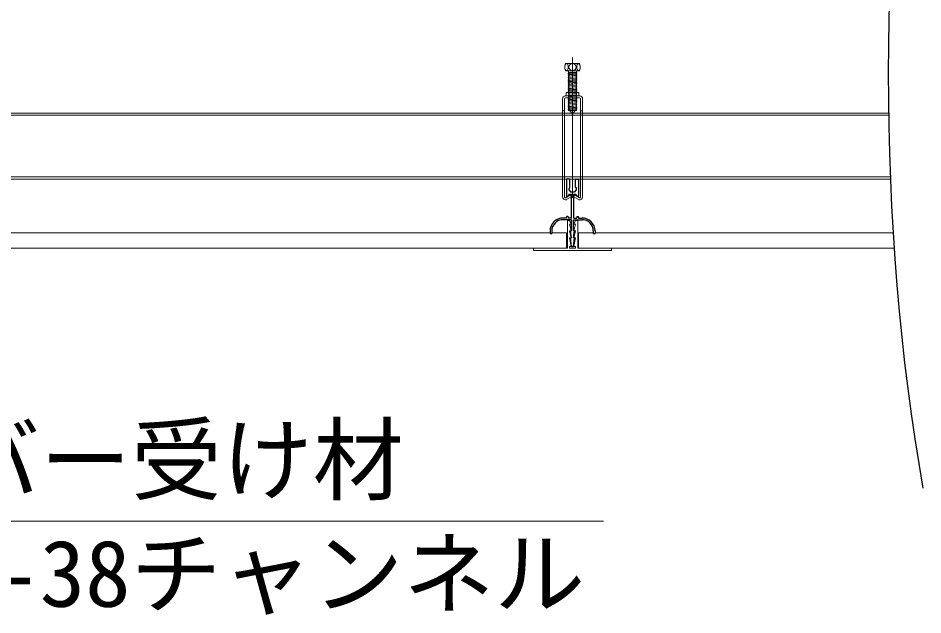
# Model space of a CAD drawing. Units: millimetres on the paper, with parts at other scales. Extents: x -195 to 195, y -135 to 132.
# Drawn here: x 136.12 to 153.54, y 88.77 to 100.25 of the extents above; entities that cross this region are included whole.
import ezdxf
from ezdxf.enums import TextEntityAlignment as Align

# ---------------------------------------------------------------- set-up
doc = ezdxf.new("R2010")
doc.units = ezdxf.units.MM
doc.linetypes.add('CHAIN1', pattern=[8, 5, -1, 1, -1])
doc.linetypes.add('DASHED1', pattern=[1.8, 1.2, -0.6])
for name, color, linetype, lineweight in [('6-0_中心線', 4, 'CHAIN1', 9), ('6-2_野縁受け', 3, 'Continuous', 18), ('6-3_野縁', 2, 'Continuous', 25), ('6-6_文字', 7, 'Continuous', 18), ('6-A_クリップ', 7, 'Continuous', 18), ('6-C_ビス・アンカーボルト・強調図形', 2, 'Continuous', 25), ('6-D_パネル', 4, 'Continuous', 9)]:
    doc.layers.add(name, color=color, linetype=linetype, lineweight=lineweight)
doc.styles.add('ＭＳ ゴシック', font='')
doc.styles.get('ＭＳ ゴシック').set_extended_font_data('MS Gothic')

msp = doc.modelspace()

# ---------------------------------------------------------------- linework, layer by layer
at = {"layer": '6-0_中心線'}
msp.add_line((146.794, 96.794), (146.794, 99.493), dxfattribs=at)
at = {"layer": '6-2_野縁受け'}
for p, q in [((152.877, 98.421), (120.116, 98.421)), ((152.877, 98.381), (120.116, 98.381)), ((152.91, 97.194), (120.116, 97.194)), ((152.912, 97.154), (120.116, 97.154)), ((146.694, 95.821), (146.694, 96.354)), ((146.694, 96.354), (146.737, 96.354)), ((146.851, 96.354), (146.894, 96.354)), ((146.894, 95.821), (146.894, 96.354)), ((146.044, 95.821), (146.694, 95.821)), ((146.044, 95.821), (146.044, 95.781)), ((146.044, 95.781), (147.544, 95.781)), ((146.894, 95.821), (147.544, 95.821)), ((147.544, 95.821), (147.544, 95.781))]:
    msp.add_line(p, q, dxfattribs=at)
for points in [[(146.769, 95.854), (146.737, 96.021), (146.769, 96.021), (146.737, 96.154), (146.769, 96.154), (146.737, 96.288), (146.769, 96.288), (146.737, 96.354)], [(146.819, 95.854), (146.851, 96.021), (146.819, 96.021), (146.851, 96.154), (146.819, 96.154), (146.851, 96.288), (146.819, 96.288), (146.851, 96.354)], [(146.769, 95.854), (146.737, 95.854), (146.737, 95.821), (146.794, 95.821)], [(146.819, 95.854), (146.851, 95.854), (146.851, 95.821), (146.794, 95.821)]]:
    msp.add_lwpolyline(points, dxfattribs=at)
at = {"layer": '6-3_野縁'}
for p, q in [((146.677, 97.144), (146.677, 96.831)), ((146.73, 97.154), (146.687, 97.154)), ((146.737, 97.151), (146.742, 97.146)), ((146.742, 97.137), (146.737, 97.132)), ((146.737, 97.127), (146.742, 97.121)), ((146.742, 97.112), (146.737, 97.107)), ((146.737, 97.102), (146.742, 97.096)), ((146.742, 97.087), (146.737, 97.082)), ((146.737, 97.077), (146.742, 97.071)), ((146.742, 97.062), (146.737, 97.057)), ((146.737, 97.052), (146.742, 97.046)), ((146.742, 97.037), (146.737, 97.032)), ((146.737, 97.027), (146.742, 97.021)), ((146.742, 97.012), (146.737, 97.007)), ((146.737, 97.002), (146.742, 96.996)), ((146.853, 96.991), (146.845, 97)), ((146.851, 97.139), (146.846, 97.134)), ((146.846, 97.125), (146.851, 97.119)), ((146.851, 97.114), (146.846, 97.109)), ((146.846, 97.1), (146.851, 97.094)), ((146.851, 97.089), (146.846, 97.084)), ((146.846, 97.075), (146.851, 97.069)), ((146.851, 97.064), (146.846, 97.059)), ((146.846, 97.05), (146.851, 97.044)), ((146.851, 97.039), (146.846, 97.034)), ((146.846, 97.025), (146.851, 97.019)), ((146.851, 97.014), (146.846, 97.009)), ((146.852, 97.144), (146.852, 97.142)), ((146.862, 97.154), (146.901, 97.154)), ((146.911, 97.144), (146.911, 96.831)), ((146.687, 96.821), (146.704, 96.821)), ((146.714, 96.831), (146.714, 96.839)), ((146.721, 96.971), (146.721, 96.944)), ((146.722, 96.971), (146.721, 96.971)), ((146.721, 96.944), (146.761, 96.904)), ((146.729, 96.974), (146.742, 96.987)), ((146.827, 96.904), (146.761, 96.904)), ((146.772, 96.404), (146.772, 96.861)), ((146.816, 96.404), (146.816, 96.861)), ((146.816, 96.861), (146.852, 96.861)), ((146.867, 96.944), (146.827, 96.904)), ((146.874, 96.839), (146.852, 96.861)), ((146.86, 96.988), (146.867, 96.988)), ((146.867, 96.988), (146.867, 96.944)), ((146.874, 96.831), (146.874, 96.839)), ((146.901, 96.821), (146.884, 96.821)), ((146.677, 96.404), (146.611, 96.404)), ((146.777, 96.371), (146.611, 96.371)), ((146.677, 96.421), (146.677, 96.404)), ((146.704, 96.431), (146.687, 96.431)), ((146.714, 96.421), (146.714, 96.404)), ((146.772, 96.404), (146.714, 96.404)), ((146.777, 96.154), (146.777, 96.371)), ((146.811, 96.154), (146.811, 96.371)), ((146.811, 96.371), (146.977, 96.371)), ((146.816, 96.404), (146.874, 96.404)), ((146.874, 96.421), (146.874, 96.404)), ((146.884, 96.431), (146.901, 96.431)), ((146.911, 96.421), (146.911, 96.404)), ((146.911, 96.404), (146.977, 96.404)), ((146.361, 96.154), (146.361, 96.104)), ((146.394, 96.154), (146.394, 96.104)), ((146.757, 96.154), (146.777, 96.154)), ((146.811, 96.021), (146.831, 96.154)), ((146.831, 96.154), (146.811, 96.154)), ((147.194, 96.154), (147.194, 96.104)), ((147.227, 96.154), (147.227, 96.104)), ((146.361, 96.104), (146.394, 96.104)), ((146.777, 95.854), (146.757, 96.021)), ((146.811, 95.854), (146.831, 96.021)), ((146.831, 96.021), (146.811, 96.021)), ((147.194, 96.104), (147.227, 96.104)), ((146.777, 95.854), (146.811, 95.854))]:
    msp.add_line(p, q, dxfattribs=at)
for points in [[(146.714, 96.839), (146.736, 96.861), (146.772, 96.861)], [(146.757, 96.021), (146.777, 96.021), (146.757, 96.154)]]:
    msp.add_lwpolyline(points, dxfattribs=at)
for centre, radius, start, end in [((146.687, 97.144), 0.01, 90, 180), ((146.73, 97.144), 0.01, 44.8704, 90), ((146.739, 97.129), 0.0033, 135.1295, 224.8705), ((146.739, 97.104), 0.0033, 135.1295, 224.8705), ((146.739, 97.079), 0.0033, 135.1295, 224.8705), ((146.739, 97.054), 0.0033, 135.1295, 224.8705), ((146.739, 97.029), 0.0033, 135.1295, 224.8705), ((146.739, 97.004), 0.0033, 135.1295, 224.8705), ((146.737, 97.142), 0.0067, 315.1295, 44.8704), ((146.737, 97.117), 0.0067, 315.1295, 44.8704), ((146.737, 97.092), 0.0067, 315.1295, 44.8704), ((146.737, 97.067), 0.0067, 315.1295, 44.8704), ((146.737, 97.042), 0.0067, 315.1295, 44.8704), ((146.737, 97.017), 0.0067, 315.1295, 44.8704), ((146.737, 96.992), 0.0067, 315.1295, 44.8704), ((146.851, 97.129), 0.0067, 135.1295, 224.8705), ((146.851, 97.104), 0.0067, 135.1295, 224.8705), ((146.851, 97.079), 0.0067, 135.1295, 224.8705), ((146.851, 97.054), 0.0067, 135.1295, 224.8705), ((146.851, 97.029), 0.0067, 135.1295, 224.8705), ((146.851, 97.004), 0.0067, 135.1295, 219.5093), ((146.849, 97.142), 0.0033, 315.1295, 0), ((146.849, 97.117), 0.0033, 315.1295, 44.8704), ((146.849, 97.092), 0.0033, 315.1295, 44.8704), ((146.849, 97.067), 0.0033, 315.1295, 44.8704), ((146.849, 97.042), 0.0033, 315.1295, 44.8704), ((146.849, 97.017), 0.0033, 315.1295, 44.8704), ((146.862, 97.144), 0.01, 90, 180), ((146.86, 96.998), 0.01, 219.5093, 270), ((146.901, 97.144), 0.01, 0, 90), ((146.687, 96.831), 0.01, 180, 270), ((146.704, 96.831), 0.01, 270, 0), ((146.722, 96.981), 0.01, 270, 315.1295), ((146.884, 96.831), 0.01, 180, 270), ((146.901, 96.831), 0.01, 270, 0), ((146.611, 96.154), 0.25, 90, 180), ((146.611, 96.154), 0.217, 90, 180), ((146.687, 96.421), 0.01, 90, 180), ((146.704, 96.421), 0.01, 0, 90), ((146.884, 96.421), 0.01, 90, 180), ((146.901, 96.421), 0.01, 0, 90), ((146.977, 96.154), 0.25, 0, 90), ((146.977, 96.154), 0.217, 0, 90)]:
    msp.add_arc(centre, radius, start, end, dxfattribs=at)
at = {"layer": '6-6_文字'}
msp.add_line((129.446, 90.57), (147.393, 90.57), dxfattribs=at)
at = {"layer": '6-A_クリップ'}
for p, q in [((146.661, 99.376), (146.644, 99.326)), ((146.644, 99.326), (146.644, 99.281)), ((146.644, 99.281), (146.661, 99.238)), ((146.661, 99.376), (146.927, 99.376)), ((146.927, 99.376), (146.944, 99.326)), ((146.944, 99.281), (146.927, 99.238)), ((146.944, 99.326), (146.944, 99.281)), ((146.661, 99.238), (146.927, 99.238)), ((146.711, 99.19), (146.877, 99.203)), ((146.877, 99.2), (146.711, 99.186)), ((146.711, 99.19), (146.725, 99.198)), ((146.711, 99.19), (146.711, 99.186)), ((146.711, 99.186), (146.725, 99.178)), ((146.711, 99.163), (146.877, 99.176)), ((146.877, 99.173), (146.711, 99.16)), ((146.711, 99.163), (146.725, 99.171)), ((146.711, 99.163), (146.711, 99.16)), ((146.711, 99.16), (146.725, 99.151)), ((146.711, 99.136), (146.877, 99.15)), ((146.877, 99.146), (146.711, 99.133)), ((146.711, 99.136), (146.725, 99.145)), ((146.711, 99.136), (146.711, 99.133)), ((146.711, 99.133), (146.725, 99.125)), ((146.711, 99.11), (146.877, 99.123)), ((146.877, 99.12), (146.711, 99.106)), ((146.711, 99.11), (146.725, 99.118)), ((146.711, 99.11), (146.711, 99.106)), ((146.711, 99.106), (146.725, 99.098)), ((146.711, 99.083), (146.877, 99.096)), ((146.877, 99.093), (146.711, 99.08)), ((146.711, 99.083), (146.725, 99.091)), ((146.711, 99.083), (146.711, 99.08)), ((146.717, 99.238), (146.717, 99.204)), ((146.717, 99.204), (146.875, 99.204)), ((146.877, 99.2), (146.863, 99.191)), ((146.877, 99.176), (146.863, 99.185)), ((146.877, 99.173), (146.863, 99.165)), ((146.877, 99.15), (146.863, 99.158)), ((146.877, 99.146), (146.863, 99.138)), ((146.877, 99.123), (146.863, 99.131)), ((146.877, 99.12), (146.863, 99.111)), ((146.877, 99.096), (146.863, 99.105)), ((146.877, 99.093), (146.863, 99.085)), ((146.871, 99.238), (146.871, 99.204)), ((146.877, 99.203), (146.875, 99.204)), ((146.877, 99.203), (146.877, 99.2)), ((146.877, 99.176), (146.877, 99.173)), ((146.877, 99.15), (146.877, 99.146)), ((146.877, 99.123), (146.877, 99.12)), ((146.877, 99.096), (146.877, 99.093)), ((146.711, 99.08), (146.725, 99.071)), ((146.711, 99.056), (146.877, 99.07)), ((146.877, 99.066), (146.711, 99.053)), ((146.711, 99.056), (146.725, 99.065)), ((146.711, 99.056), (146.711, 99.053)), ((146.711, 99.053), (146.725, 99.045)), ((146.711, 99.03), (146.877, 99.043)), ((146.877, 99.04), (146.711, 99.026)), ((146.711, 99.03), (146.725, 99.038)), ((146.711, 99.03), (146.711, 99.026)), ((146.711, 99.026), (146.725, 99.018)), ((146.711, 99.003), (146.877, 99.016)), ((146.877, 99.013), (146.711, 99)), ((146.711, 99.003), (146.725, 99.011)), ((146.711, 99.003), (146.711, 99)), ((146.711, 99), (146.725, 98.991)), ((146.711, 98.976), (146.877, 98.99)), ((146.877, 98.986), (146.711, 98.973)), ((146.711, 98.976), (146.725, 98.985)), ((146.711, 98.976), (146.711, 98.973)), ((146.711, 98.973), (146.725, 98.965)), ((146.711, 98.95), (146.877, 98.963)), ((146.877, 98.96), (146.711, 98.946)), ((146.711, 98.95), (146.725, 98.958)), ((146.711, 98.95), (146.711, 98.946)), ((146.711, 98.946), (146.725, 98.938)), ((146.711, 98.923), (146.877, 98.936)), ((146.877, 98.933), (146.711, 98.92)), ((146.711, 98.923), (146.725, 98.931)), ((146.711, 98.923), (146.711, 98.92)), ((146.711, 98.92), (146.725, 98.911)), ((146.711, 98.896), (146.877, 98.91)), ((146.877, 99.07), (146.863, 99.078)), ((146.877, 99.066), (146.863, 99.058)), ((146.877, 99.043), (146.863, 99.051)), ((146.877, 99.04), (146.863, 99.031)), ((146.877, 99.016), (146.863, 99.025)), ((146.877, 99.013), (146.863, 99.005)), ((146.877, 98.99), (146.863, 98.998)), ((146.877, 98.986), (146.863, 98.978)), ((146.877, 98.963), (146.863, 98.971)), ((146.877, 98.96), (146.863, 98.951)), ((146.877, 98.936), (146.863, 98.945)), ((146.877, 98.933), (146.863, 98.925)), ((146.877, 98.91), (146.863, 98.918)), ((146.877, 99.07), (146.877, 99.066)), ((146.877, 99.043), (146.877, 99.04)), ((146.877, 99.016), (146.877, 99.013)), ((146.877, 98.99), (146.877, 98.986)), ((146.877, 98.963), (146.877, 98.96)), ((146.877, 98.936), (146.877, 98.933)), ((146.877, 98.91), (146.877, 98.906)), ((146.657, 98.754), (146.931, 98.754)), ((146.877, 98.906), (146.711, 98.893)), ((146.711, 98.896), (146.725, 98.905)), ((146.711, 98.896), (146.711, 98.893)), ((146.711, 98.893), (146.725, 98.885)), ((146.711, 98.87), (146.877, 98.883)), ((146.877, 98.88), (146.711, 98.866)), ((146.711, 98.87), (146.725, 98.878)), ((146.711, 98.87), (146.711, 98.866)), ((146.711, 98.866), (146.725, 98.858)), ((146.711, 98.843), (146.877, 98.856)), ((146.877, 98.853), (146.711, 98.84)), ((146.711, 98.843), (146.725, 98.851)), ((146.711, 98.843), (146.711, 98.84)), ((146.711, 98.84), (146.725, 98.831)), ((146.877, 98.906), (146.863, 98.898)), ((146.877, 98.883), (146.863, 98.891)), ((146.877, 98.88), (146.863, 98.871)), ((146.877, 98.856), (146.863, 98.865)), ((146.877, 98.853), (146.863, 98.845)), ((146.875, 98.831), (146.863, 98.838)), ((146.877, 98.883), (146.877, 98.88)), ((146.877, 98.856), (146.877, 98.853)), ((146.917, 98.77), (146.917, 98.82)), ((146.601, 96.81), (146.601, 98.697)), ((146.641, 96.81), (146.641, 98.697)), ((146.657, 98.714), (146.931, 98.714)), ((146.711, 98.71), (146.877, 98.723)), ((146.877, 98.72), (146.711, 98.706)), ((146.711, 98.71), (146.725, 98.718)), ((146.711, 98.71), (146.711, 98.706)), ((146.711, 98.706), (146.725, 98.698)), ((146.711, 98.683), (146.877, 98.696)), ((146.877, 98.693), (146.711, 98.68)), ((146.711, 98.683), (146.725, 98.691)), ((146.711, 98.683), (146.711, 98.68)), ((146.711, 98.68), (146.725, 98.671)), ((146.711, 98.656), (146.877, 98.67)), ((146.877, 98.666), (146.711, 98.653)), ((146.711, 98.656), (146.725, 98.665)), ((146.711, 98.656), (146.711, 98.653)), ((146.711, 98.653), (146.725, 98.645)), ((146.711, 98.63), (146.877, 98.643)), ((146.877, 98.64), (146.711, 98.626)), ((146.711, 98.63), (146.725, 98.638)), ((146.711, 98.63), (146.711, 98.626)), ((146.711, 98.626), (146.725, 98.618)), ((146.711, 98.603), (146.877, 98.616)), ((146.877, 98.613), (146.711, 98.6)), ((146.711, 98.603), (146.725, 98.611)), ((146.711, 98.603), (146.711, 98.6)), ((146.711, 98.6), (146.725, 98.591)), ((146.711, 98.576), (146.877, 98.59)), ((146.877, 98.586), (146.711, 98.573)), ((146.711, 98.576), (146.725, 98.585)), ((146.711, 98.576), (146.711, 98.573)), ((146.711, 98.573), (146.725, 98.565)), ((146.711, 98.55), (146.877, 98.563)), ((146.877, 98.56), (146.711, 98.546)), ((146.877, 98.72), (146.863, 98.711)), ((146.877, 98.696), (146.863, 98.705)), ((146.877, 98.693), (146.863, 98.685)), ((146.877, 98.67), (146.863, 98.678)), ((146.877, 98.666), (146.863, 98.658)), ((146.877, 98.643), (146.863, 98.651)), ((146.877, 98.64), (146.863, 98.631)), ((146.877, 98.616), (146.863, 98.625)), ((146.877, 98.613), (146.863, 98.605)), ((146.877, 98.59), (146.863, 98.598)), ((146.877, 98.586), (146.863, 98.578)), ((146.877, 98.563), (146.863, 98.571)), ((146.877, 98.56), (146.863, 98.551)), ((146.877, 98.723), (146.875, 98.724)), ((146.877, 98.723), (146.877, 98.72)), ((146.877, 98.696), (146.877, 98.693)), ((146.877, 98.67), (146.877, 98.666)), ((146.877, 98.643), (146.877, 98.64)), ((146.877, 98.616), (146.877, 98.613)), ((146.877, 98.59), (146.877, 98.586)), ((146.877, 98.563), (146.877, 98.56)), ((146.947, 96.81), (146.947, 98.697)), ((146.987, 96.81), (146.987, 98.697)), ((146.711, 98.55), (146.725, 98.558)), ((146.711, 98.55), (146.711, 98.546)), ((146.711, 98.546), (146.725, 98.538)), ((146.711, 98.523), (146.877, 98.536)), ((146.877, 98.533), (146.711, 98.52)), ((146.711, 98.523), (146.725, 98.531)), ((146.711, 98.523), (146.711, 98.52)), ((146.711, 98.52), (146.725, 98.511)), ((146.711, 98.496), (146.877, 98.51)), ((146.877, 98.506), (146.711, 98.493)), ((146.711, 98.496), (146.725, 98.505)), ((146.711, 98.496), (146.711, 98.493)), ((146.711, 98.493), (146.725, 98.485)), ((146.713, 98.471), (146.725, 98.478)), ((146.862, 98.471), (146.713, 98.471)), ((146.725, 98.471), (146.877, 98.483)), ((146.794, 98.404), (146.744, 98.471)), ((146.877, 98.48), (146.767, 98.471)), ((146.794, 98.404), (146.844, 98.471)), ((146.877, 98.536), (146.863, 98.545)), ((146.877, 98.533), (146.863, 98.525)), ((146.877, 98.51), (146.863, 98.518)), ((146.877, 98.506), (146.863, 98.498)), ((146.877, 98.483), (146.863, 98.491)), ((146.877, 98.48), (146.863, 98.471)), ((146.877, 98.536), (146.877, 98.533)), ((146.877, 98.51), (146.877, 98.506)), ((146.877, 98.483), (146.877, 98.48)), ((146.748, 96.847), (146.663, 96.794)), ((146.748, 96.847), (146.767, 96.812)), ((146.84, 96.847), (146.925, 96.794)), ((146.767, 96.812), (146.676, 96.757))]:
    msp.add_line(p, q, dxfattribs=at)
at = {"layer": '6-A_クリップ', "linetype": 'DASHED1'}
for p, q in [((146.711, 98.816), (146.877, 98.83)), ((146.877, 98.826), (146.711, 98.813)), ((146.711, 98.816), (146.725, 98.825)), ((146.711, 98.816), (146.711, 98.813)), ((146.711, 98.813), (146.725, 98.805)), ((146.711, 98.79), (146.877, 98.803)), ((146.877, 98.8), (146.711, 98.786)), ((146.711, 98.79), (146.725, 98.798)), ((146.711, 98.79), (146.711, 98.786)), ((146.711, 98.786), (146.725, 98.778)), ((146.711, 98.763), (146.877, 98.776)), ((146.877, 98.773), (146.711, 98.76)), ((146.711, 98.763), (146.725, 98.771)), ((146.711, 98.763), (146.711, 98.76)), ((146.711, 98.76), (146.725, 98.751)), ((146.711, 98.736), (146.877, 98.75)), ((146.877, 98.746), (146.711, 98.733)), ((146.711, 98.736), (146.725, 98.745)), ((146.711, 98.736), (146.711, 98.733)), ((146.711, 98.733), (146.72, 98.727)), ((146.877, 98.826), (146.863, 98.818)), ((146.877, 98.803), (146.863, 98.811)), ((146.877, 98.8), (146.863, 98.791)), ((146.877, 98.776), (146.863, 98.785)), ((146.877, 98.773), (146.863, 98.765)), ((146.877, 98.75), (146.863, 98.758)), ((146.877, 98.746), (146.863, 98.738)), ((146.877, 98.83), (146.877, 98.826)), ((146.877, 98.803), (146.877, 98.8)), ((146.877, 98.776), (146.877, 98.773)), ((146.877, 98.75), (146.877, 98.746)), ((146.601, 98.464), (146.641, 98.464)), ((146.947, 98.464), (146.987, 98.464))]:
    msp.add_line(p, q, dxfattribs=at)
at = {"layer": '6-A_クリップ'}
for points in [[(146.671, 98.77), (146.671, 98.82), (146.917, 98.82)], [(146.84, 96.847), (146.821, 96.812), (146.912, 96.757)]]:
    msp.add_lwpolyline(points, dxfattribs=at)
for centre, radius, start, end in [((146.962, 99.403), 0.34, 200.9941, 207.2234), ((146.777, 99.281), 0.142, 141.2995, 154.5254), ((146.681, 99.357), 0.0192, 98.105, 139.7429), ((146.669, 99.275), 0.0382, 283.8446, 338.9261), ((146.669, 99.337), 0.04, 25.6448, 75.6023), ((146.566, 99.306), 0.147, 0.2716, 19.2731), ((146.565, 99.303), 0.146, 343.1925, 353.1558), ((146.41, 99.335), 0.304, 350.7049, 354.7016), ((146.796, 99.309), 0.071, 181.4628, 268.1647), ((146.798, 99.304), 0.0725, 92.9315, 177.4411), ((146.79, 99.304), 0.0725, 2.5589, 87.0685), ((146.792, 99.309), 0.071, 271.8353, 358.5372), ((147.022, 99.306), 0.147, 160.7269, 179.7284), ((147.178, 99.335), 0.304, 185.2984, 189.2951), ((147.023, 99.303), 0.146, 186.8442, 196.8075), ((146.919, 99.337), 0.04, 104.3977, 154.3552), ((146.919, 99.275), 0.0382, 201.0739, 256.1554), ((146.907, 99.357), 0.0192, 40.2571, 81.895), ((146.811, 99.281), 0.142, 25.4746, 38.7005), ((146.626, 99.403), 0.34, 332.7766, 339.0059), ((146.679, 99.263), 0.0254, 218.4927, 269.0185), ((146.723, 99.201), 0.0041, 305.8903, 42.9594), ((146.723, 99.175), 0.0041, 305.8903, 54.1097), ((146.723, 99.148), 0.0041, 305.8903, 54.1097), ((146.723, 99.121), 0.0041, 305.8903, 54.1097), ((146.723, 99.095), 0.0041, 305.8903, 54.1097), ((146.865, 99.188), 0.0041, 125.8903, 234.1097), ((146.865, 99.161), 0.0041, 125.8903, 234.1097), ((146.865, 99.135), 0.0041, 125.8903, 234.1097), ((146.865, 99.108), 0.0041, 125.8903, 234.1097), ((146.865, 99.081), 0.0041, 125.8903, 234.1097), ((146.909, 99.263), 0.0254, 270.9815, 321.5073), ((146.723, 99.068), 0.0041, 305.8903, 54.1097), ((146.723, 99.041), 0.0041, 305.8903, 54.1097), ((146.723, 99.015), 0.0041, 305.8903, 54.1097), ((146.723, 98.988), 0.0041, 305.8903, 54.1097), ((146.723, 98.961), 0.0041, 305.8903, 54.1097), ((146.723, 98.935), 0.0041, 305.8903, 54.1097), ((146.723, 98.908), 0.0041, 305.8903, 54.1097), ((146.865, 99.055), 0.0041, 125.8903, 234.1097), ((146.865, 99.028), 0.0041, 125.8903, 234.1097), ((146.865, 99.001), 0.0041, 125.8903, 234.1097), ((146.865, 98.975), 0.0041, 125.8903, 234.1097), ((146.865, 98.948), 0.0041, 125.8903, 234.1097), ((146.865, 98.921), 0.0041, 125.8903, 234.1097), ((146.657, 98.697), 0.0567, 90, 180), ((146.654, 98.77), 0.0167, 270, 0), ((146.723, 98.881), 0.0041, 305.8903, 54.1097), ((146.723, 98.855), 0.0041, 305.8903, 54.1097), ((146.723, 98.828), 0.0041, 42.9594, 54.1097), ((146.865, 98.895), 0.0041, 125.8903, 234.1097), ((146.865, 98.868), 0.0041, 125.8903, 234.1097), ((146.865, 98.841), 0.0041, 125.8903, 234.1097), ((146.934, 98.77), 0.0167, 180, 270), ((146.931, 98.697), 0.0567, 0, 90), ((146.657, 98.697), 0.0167, 90, 180), ((146.723, 98.721), 0.0041, 305.8903, 42.9594), ((146.723, 98.695), 0.0041, 305.8903, 54.1097), ((146.723, 98.668), 0.0041, 305.8903, 54.1097), ((146.723, 98.641), 0.0041, 305.8903, 54.1097), ((146.723, 98.615), 0.0041, 305.8903, 54.1097), ((146.723, 98.588), 0.0041, 305.8903, 54.1097), ((146.723, 98.561), 0.0041, 305.8903, 54.1097), ((146.865, 98.708), 0.0041, 125.8903, 234.1097), ((146.865, 98.681), 0.0041, 125.8903, 234.1097), ((146.865, 98.655), 0.0041, 125.8903, 234.1097), ((146.865, 98.628), 0.0041, 125.8903, 234.1097), ((146.865, 98.601), 0.0041, 125.8903, 234.1097), ((146.865, 98.575), 0.0041, 125.8903, 234.1097), ((146.931, 98.697), 0.0167, 0, 90), ((146.723, 98.535), 0.0041, 305.8903, 54.1097), ((146.723, 98.508), 0.0041, 305.8903, 54.1097), ((146.723, 98.481), 0.0041, 305.8903, 54.1097), ((146.865, 98.548), 0.0041, 125.8903, 234.1097), ((146.865, 98.521), 0.0041, 125.8903, 234.1097), ((146.865, 98.495), 0.0041, 125.8903, 234.1097), ((146.865, 98.468), 0.0041, 125.8903, 137.0405), ((146.657, 96.81), 0.0567, 180, 289.3206), ((146.657, 96.81), 0.0167, 180, 289.3206), ((146.931, 96.81), 0.0567, 250.6794, 0), ((146.931, 96.81), 0.0167, 250.6794, 0)]:
    msp.add_arc(centre, radius, start, end, dxfattribs=at)
at = {"layer": '6-A_クリップ', "linetype": 'DASHED1'}
for centre, start, end in [((146.723, 98.801), 305.8903, 54.1097), ((146.723, 98.775), 305.8903, 54.1097), ((146.723, 98.748), 305.8903, 54.1097), ((146.865, 98.815), 125.8903, 234.1097), ((146.865, 98.788), 125.8903, 234.1097), ((146.865, 98.761), 125.8903, 234.1097), ((146.865, 98.735), 125.8903, 234.1097)]:
    msp.add_arc(centre, 0.0041, start, end, dxfattribs=at)
at = {"layer": '6-C_ビス・アンカーボルト・強調図形'}
msp.add_ellipse((158.537, 99.205), major_axis=(0, 17), ratio=0.333333, start_param=1.080839, end_param=2.060754, dxfattribs=at)
at = {"layer": '6-D_パネル'}
for p, q in [((116.661, 96.121), (146.361, 96.121)), ((146.394, 96.121), (146.677, 96.121)), ((146.677, 96.121), (146.677, 95.821)), ((146.911, 95.821), (146.911, 96.121)), ((146.911, 96.121), (147.194, 96.121)), ((147.227, 96.121), (152.965, 96.121)), ((116.344, 95.821), (146.677, 95.821)), ((146.911, 95.821), (152.984, 95.821))]:
    msp.add_line(p, q, dxfattribs=at)

# ---------------------------------------------------------------- texts
at = {"layer": '6-6_文字', "style": 'ＭＳ ゴシック'}
for s, p in [('アルミバー受け材', (129.546, 90.726)), ('高耐食C-38チャンネル', (129.546, 88.538))]:
    msp.add_text(s, height=1.283, dxfattribs=at).set_placement(p, align=Align.BOTTOM_LEFT)

doc.saveas('drawing.dxf')
